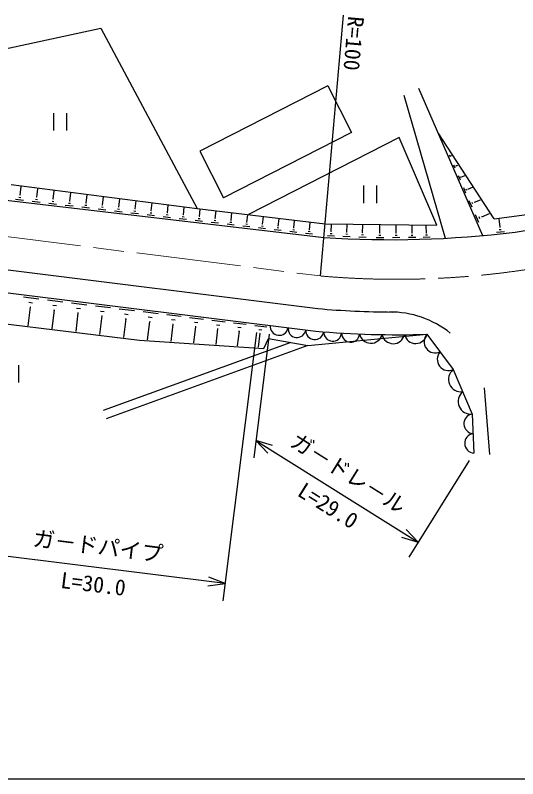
# Model space of a CAD drawing. Units: millimetres, scale not verified. Extents: x 40000 to 680000, y 20000 to 380000.
# Drawn here: x 297222 to 354878, y 205000 to 292512 of the extents above; entities that cross this region are included whole.
import ezdxf
from ezdxf.enums import TextEntityAlignment as Align

# ---------------------------------------------------------------- set-up
doc = ezdxf.new("R2010")
doc.units = ezdxf.units.MM
doc.header["$LTSCALE"] = 1000
doc.linetypes.add('CHAIN', pattern=[18.5, 12, -1.5, 3.5, -1.5])
for name, color, linetype, lineweight in [('M-BGD', 7, 'Continuous', 25), ('M-BMK', 2, 'CHAIN', 13), ('M-STR-STRC', 7, 'Continuous', 25), ('M-TTL-BAND', 7, 'Continuous', 25)]:
    doc.layers.add(name, color=color, linetype=linetype, lineweight=lineweight)
doc.styles.add('@ＭＳ ゴシック', font='')
doc.styles.add('ＭＳ ゴシック', font='')
doc.styles.get('@ＭＳ ゴシック').set_extended_font_data('@MS Gothic')
doc.styles.get('ＭＳ ゴシック').set_extended_font_data('MS Gothic')

msp = doc.modelspace()

# ---------------------------------------------------------------- linework, layer by layer
at = {"layer": 'M-BGD'}
for p, q in [((332261, 262626), (334876, 292512)), ((287767, 286907), (307037, 291021)), ((307037, 291021), (318113, 270376)), ((333096, 284421), (318393, 276933)), ((333096, 284421), (335819, 279075)), ((343502, 284159), (350834, 267262)), ((341819, 283348), (346547, 266951)), ((301616, 281307), (301616, 279307)), ((303116, 281307), (303116, 279307)), ((335819, 279075), (321116, 271587)), ((341281, 278490), (323969, 269673)), ((345588, 268455), (341281, 278490)), ((352166, 269191), (345731, 279021)), ((318393, 276933), (321116, 271587)), ((347154, 276246), (347047, 276491)), ((347187, 276370), (347161, 276431)), ((347251, 276425), (347244, 276440)), ((347248, 276432), (347295, 276453)), ((347698, 274991), (347545, 275344)), ((347747, 275169), (347709, 275257)), ((347838, 275248), (347829, 275270)), ((347834, 275259), (348022, 275341)), ((348292, 273623), (348088, 274093)), ((348357, 273861), (348306, 273978)), ((348479, 273966), (348466, 273995)), ((348472, 273981), (348815, 274130)), ((274200, 273869), (332648, 267057)), ((296740, 273117), (318113, 270376)), ((297774, 271881), (297889, 272873)), ((299683, 271654), (299797, 272635)), ((301584, 271428), (301697, 272397)), ((337180, 272988), (337180, 270988)), ((338680, 272988), (338680, 270988)), ((348939, 272133), (348679, 272731)), ((349021, 272435), (348956, 272585)), ((349176, 272569), (349160, 272607)), ((349168, 272588), (349679, 272810)), ((298169, 271277), (297250, 271384)), ((297856, 271592), (297627, 271619)), ((297802, 271878), (297745, 271885)), ((299765, 271368), (299537, 271394)), ((299711, 271651), (299654, 271657)), ((301612, 271424), (301556, 271431)), ((303477, 271202), (303589, 272161)), ((305363, 270978), (305474, 271926)), ((307241, 270754), (307350, 271691)), ((309111, 270532), (309219, 271458)), ((349926, 271071), (350620, 271372)), ((300074, 271055), (299164, 271161)), ((301972, 270833), (301069, 270939)), ((301665, 271144), (301440, 271170)), ((303862, 270613), (302967, 270717)), ((303558, 270921), (303334, 270947)), ((303505, 271199), (303449, 271206)), ((305745, 270394), (304857, 270497)), ((305443, 270699), (305221, 270725)), ((305391, 270975), (305335, 270981)), ((307320, 270478), (307100, 270503)), ((307268, 270751), (307214, 270758)), ((309138, 270529), (309084, 270535)), ((310974, 270310), (311080, 271225)), ((312829, 270089), (312934, 270994)), ((314676, 269869), (314780, 270763)), ((316515, 269650), (316618, 270534)), ((349643, 270510), (349323, 271247)), ((349744, 270882), (349664, 271067)), ((349936, 271048), (349916, 271094)), ((307619, 270175), (306740, 270278)), ((309486, 269958), (308614, 270059)), ((309190, 270257), (308972, 270283)), ((311345, 269741), (310481, 269842)), ((311051, 270038), (310835, 270063)), ((311001, 270307), (310947, 270313)), ((313197, 269525), (312340, 269625)), ((312906, 269820), (312692, 269845)), ((312855, 270086), (312802, 270092)), ((314752, 269602), (314540, 269627)), ((314702, 269866), (314649, 269872)), ((316542, 269647), (316489, 269653)), ((318113, 270376), (332785, 268615)), ((318347, 269432), (318449, 270305)), ((320172, 269215), (320272, 270077)), ((321989, 268999), (322088, 269850)), ((323799, 268783), (323897, 269625)), ((350411, 268741), (350025, 269630)), ((350752, 269417), (351646, 269805)), ((315041, 269310), (314192, 269409)), ((316877, 269096), (316036, 269194)), ((316591, 269386), (316381, 269410)), ((318706, 268883), (317872, 268980)), ((318422, 269170), (318214, 269194)), ((318373, 269429), (318321, 269435)), ((320527, 268671), (319701, 268767)), ((320246, 268955), (320040, 268979)), ((320198, 269212), (320146, 269218)), ((322063, 268741), (321858, 268765)), ((322015, 268996), (321963, 269002)), ((323824, 268780), (323773, 268786)), ((325601, 268569), (325697, 269400)), ((327395, 268355), (327491, 269176)), ((329183, 268142), (329277, 268953)), ((330974, 267934), (331069, 268744)), ((350533, 269190), (350436, 269413)), ((350764, 269389), (350740, 269445)), ((352843, 268218), (352741, 269165)), ((322341, 268460), (321522, 268555)), ((324147, 268249), (323336, 268344)), ((323872, 268528), (323669, 268552)), ((325946, 268040), (325142, 268133)), ((325673, 268316), (325472, 268339)), ((325626, 268566), (325575, 268572)), ((327738, 267831), (326941, 267924)), ((327467, 268105), (327268, 268128)), ((327420, 268352), (327370, 268358)), ((329254, 267894), (329056, 267917)), ((329207, 268139), (329158, 268145)), ((330999, 267931), (330949, 267936)), ((332785, 268615), (345588, 268455)), ((333475, 267709), (333510, 268531)), ((335265, 267649), (335301, 268509)), ((337081, 267588), (337120, 268487)), ((339062, 267524), (339055, 268437)), ((340917, 267527), (340910, 268413)), ((342753, 267530), (342747, 268390)), ((344398, 267536), (344362, 268370)), ((352761, 267941), (352983, 267965)), ((352816, 268215), (352871, 268221)), ((329522, 267623), (328733, 267715)), ((331314, 267414), (330524, 267506)), ((331045, 267685), (330848, 267708)), ((333859, 267206), (333049, 267240)), ((333566, 267461), (333364, 267470)), ((333500, 267708), (333450, 267710)), ((335662, 267128), (334824, 267164)), ((335359, 267393), (335149, 267402)), ((335291, 267648), (335239, 267650)), ((337492, 267050), (336626, 267087)), ((337179, 267324), (336962, 267333)), ((337109, 267587), (337054, 267589)), ((339496, 267011), (338635, 267004)), ((339171, 267266), (338956, 267265)), ((339088, 267524), (339035, 267523)), ((341341, 267025), (340500, 267019)), ((341024, 267275), (340814, 267273)), ((340943, 267527), (340891, 267527)), ((343169, 267039), (342346, 267033)), ((342858, 267284), (342652, 267282)), ((342779, 267530), (342728, 267530)), ((344816, 267077), (344022, 267043)), ((344508, 267303), (344309, 267294)), ((344423, 267538), (344373, 267535)), ((352458, 267639), (353343, 267735)), ((219438, 266439), (311465, 255259)), ((273245, 266228), (331934, 258890)), ((272922, 263648), (331707, 256298)), ((298186, 260228), (299939, 260013)), ((298933, 259069), (298668, 256914)), ((298779, 259621), (299217, 259568)), ((298878, 259075), (298988, 259062)), ((300931, 259891), (302681, 259675)), ((301523, 259285), (301960, 259231)), ((303673, 259554), (305422, 259339)), ((306414, 259217), (308160, 259002)), ((301677, 258733), (301412, 256581)), ((301622, 258739), (301731, 258726)), ((304418, 258397), (304154, 256248)), ((304264, 258948), (304701, 258895)), ((304364, 258404), (304473, 258390)), ((307004, 258612), (307441, 258558)), ((309152, 258880), (310897, 258666)), ((309742, 258276), (310178, 258223)), ((311889, 258544), (313631, 258329)), ((314599, 258210), (316264, 258006)), ((307158, 258061), (306894, 255915)), ((307104, 258068), (307213, 258055)), ((309896, 257726), (309632, 255582)), ((309841, 257733), (309950, 257719)), ((312632, 257391), (312374, 255299)), ((312478, 257941), (312914, 257887)), ((312577, 257398), (312686, 257384)), ((315162, 257634), (315578, 257583)), ((317232, 257887), (318822, 257691)), ((317770, 257337), (318167, 257288)), ((319792, 257572), (321309, 257386)), ((315308, 257109), (315064, 255124)), ((315256, 257116), (315360, 257103)), ((317910, 256835), (317679, 254953)), ((317860, 256841), (317960, 256829)), ((320438, 256569), (320219, 254787)), ((320305, 257047), (320684, 257001)), ((320391, 256575), (320486, 256563)), ((322279, 257266), (323725, 257089)), ((322768, 256766), (323130, 256722)), ((324697, 256969), (326074, 256800)), ((325162, 256493), (325507, 256450)), ((322896, 256310), (322689, 254625)), ((322850, 256316), (322941, 256305)), ((325284, 256059), (325088, 254469)), ((325241, 256064), (325327, 256053)), ((330795, 254668), (344457, 255952)), ((344457, 255952), (347487, 251898)), ((328834, 255020), (307311, 247200)), ((330795, 254668), (307653, 246260)), ((311465, 255259), (325729, 254327)), ((325729, 254327), (326289, 255476)), ((326289, 255476), (330795, 254668)), ((297593, 252401), (297593, 250401)), ((347487, 251898), (349651, 246807)), ((351682, 242176), (351052, 249788)), ((349651, 246807), (349850, 242318))]:
    msp.add_line(p, q, dxfattribs=at)
for centre, radius, start, end in [((342023, 362668), 94026, 276.19258, 304.44937), ((342023, 362668), 95826, 277.52232, 304.44937), ((340464, 380443), 113655, 266.0568, 277.1284), ((340978, 362245), 103750, 264.99901, 269.71525), ((340222, 247412), 11087, 51.3786, 90.48703), ((327499, 256854), 1030, 174.5467, 351.21479), ((329543, 256599), 1030, 174.51813, 351.18622), ((331596, 256365), 1030, 175.40782, 352.07591), ((340966, 362375), 106480, 265.01121, 271.87783), ((333648, 256182), 1030, 177.71928, 354.38737), ((335704, 256060), 1030, 178.83173, 355.49982), ((338028, 256239), 1320, 190.68502, 345.48256), ((340593, 256189), 1320, 192.49537, 347.29292), ((343163, 256209), 1320, 193.58546, 348.38301), ((345427, 255097), 1293, 138.61309, 294.92763), ((346942, 253070), 1293, 138.61309, 294.92763), ((348380, 250775), 1435, 128.51684, 277.56364), ((349463, 248230), 1435, 128.51684, 277.56364), ((349825, 245690), 1130, 98.81034, 266.26318), ((349924, 243446), 1130, 98.81034, 266.26318)]:
    msp.add_arc(centre, radius, start, end, dxfattribs=at)
at = {"layer": 'M-BMK'}
msp.add_line((274454, 269856), (332261, 262626), dxfattribs=at)
msp.add_arc((340978, 362245), 100000, 264.99901, 288.06065, dxfattribs=at)
at = {"layer": 'M-STR-STRC'}
for p, q in [((324899, 256142), (321053, 225381)), ((326352, 255960), (324579, 241782)), ((324827, 243767), (343455, 232104)), ((326739, 243180), (324827, 243767)), ((324827, 243767), (326190, 242303)), ((349320, 241470), (342394, 230409)), ((343455, 232104), (342093, 233568)), ((341543, 232690), (343455, 232104)), ((321301, 227366), (291533, 231088)), ((321301, 227366), (319448, 228119)), ((319320, 227092), (321301, 227366))]:
    msp.add_line(p, q, dxfattribs=at)
at = {"layer": 'M-TTL-BAND'}
msp.add_line((40000, 205000), (579000, 205000), dxfattribs=at)

# ---------------------------------------------------------------- texts
at = {"layer": 'M-BGD', "style": 'ＭＳ ゴシック'}
msp.add_text('R=100', height=1833, rotation=264.999, dxfattribs=at).set_placement((334876, 292512), align=Align.BOTTOM_LEFT)
at = {"layer": 'M-STR-STRC', "style": 'ＭＳ ゴシック'}
for s, rotation, p in [('ガ－ドレ－ル', 327.95, (334672, 238783)), ('ガ－ドパイプ', 352.873, (306541, 230219))]:
    msp.add_text(s, height=1833, rotation=rotation, dxfattribs=at).set_placement(p, align=Align.BOTTOM_CENTER)
at = {"layer": 'M-STR-STRC', "style": '@ＭＳ ゴシック'}
for s, rotation, p in [('L=29.0', 327.95, (333611, 237088)), ('L=30.0', 352.873, (306293, 228234))]:
    msp.add_text(s, height=1833, rotation=rotation, dxfattribs=at).set_placement(p, align=Align.TOP_CENTER)

doc.saveas('drawing.dxf')
